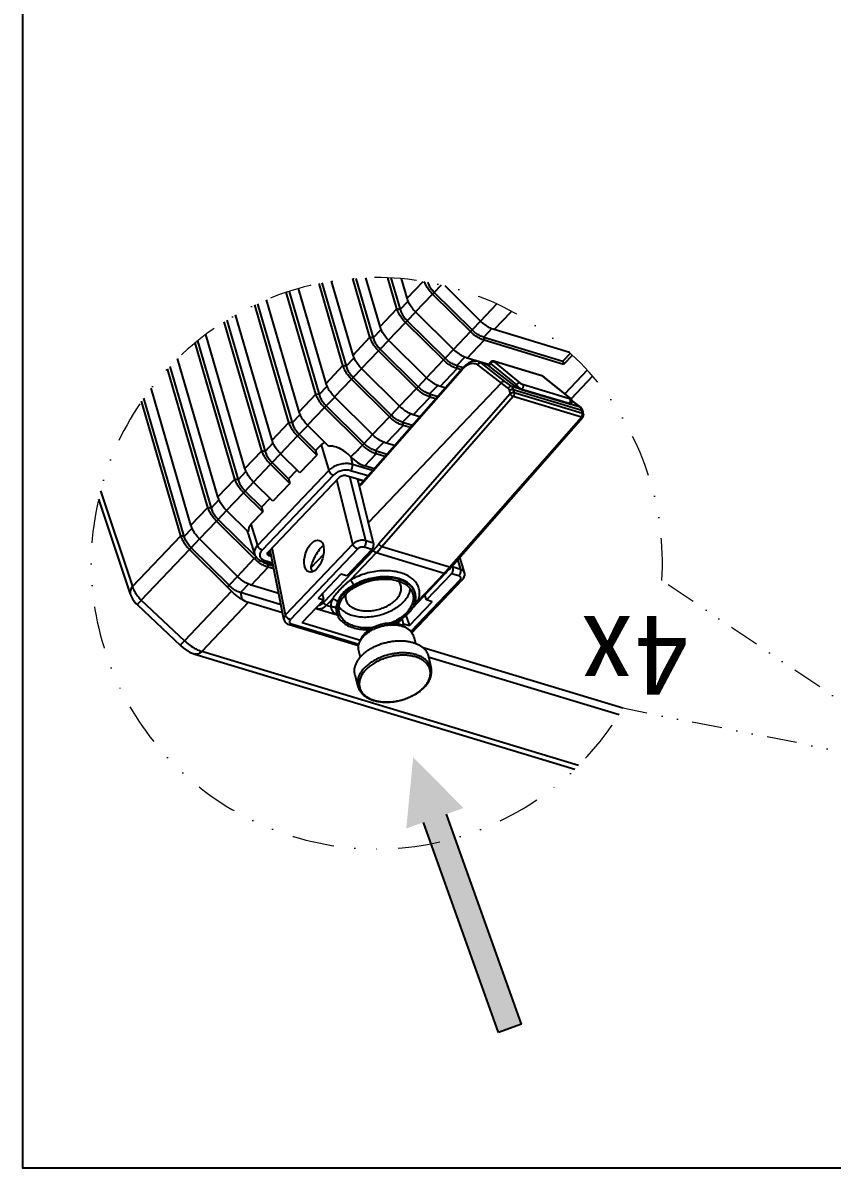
# Model space of a CAD drawing. Header units: millimetres. Extents: x 14343 to 15285, y -9166 to -7819.
# Drawn here: x 14343 to 14513.4, y -9166.3 to -8925.3 of the extents above; entities that cross this region are included whole.
import ezdxf

# ---------------------------------------------------------------- set-up
doc = ezdxf.new("R2010")
doc.units = ezdxf.units.MM
doc.linetypes.add('DIVIDE', pattern=[31.75, 12.7, -6.35, 0, -6.35, 0, -6.35])
doc.layers.add('hatch', color=56, linetype='Continuous', lineweight=9)
doc.styles.add('zeng', font='SIMHEI.TTF')

# ---------------------------------------------------------------- blocks, each defined once
blk = doc.blocks.new('u9')
h = blk.add_hatch(color=14)
h.set_gradient(color1=(144, 0, 0), color2=(255, 158, 158), centered=1, one_color=1, tint=0.81, name='SPHERICAL')
h.paths.add_polyline_path([(390.247, 602.041), (386.622, 600.747), (370.833, 644.965), (365.998, 643.238), (381.788, 599.02), (378.163, 597.726), (388.785, 587.058)])
at = {"color": 7}
for p, q in [((365.998, 643.238), (370.833, 644.965)), ((370.833, 644.965), (386.622, 600.747)), ((365.998, 643.238), (381.788, 599.02))]:
    blk.add_line(p, q, dxfattribs=at)
at = {"color": 7, "linetype": 'Continuous'}
for p, q in [((353.982, 588.776), (433.321, 564.753)), ((434.764, 565.33), (354.773, 589.551)), ((344.639, 576.732), (386.714, 563.992)), ((385.602, 565.877), (345.433, 578.04)), ((401.097, 569.669), (400.412, 572.173)), ((385.576, 565.792), (385.003, 568.323)), ((400.32, 564.532), (399.96, 565.972)), ((423.471, 554.411), (433.321, 564.753)), ((388.678, 561.624), (388.318, 563.063)), ((399.695, 561.958), (400.061, 562.683)), ((412.145, 558.663), (399.903, 562.37)), ((414.434, 558.929), (400.266, 563.219)), ((414.915, 559.122), (400.335, 563.536)), ((427.056, 552.078), (436.979, 562.496)), ((446.054, 553.939), (436.979, 562.496)), ((446.866, 554.967), (437.792, 563.524)), ((389.053, 560.842), (378.384, 549.641)), ((389.264, 560.579), (378.917, 549.716)), ((389.589, 559.326), (384.795, 554.293)), ((390.79, 558.962), (389.589, 559.326)), ((390.353, 557.22), (389.589, 559.326)), ((390.439, 559.646), (389.776, 560.114)), ((390.79, 558.962), (391.101, 559.289)), ((390.79, 558.962), (391.078, 557.847)), ((392.144, 558.966), (390.971, 557.734)), ((392.382, 558.925), (391.724, 558.233)), ((400.472, 543.189), (414.665, 558.09)), ((401.468, 542.163), (415.661, 557.063)), ((404.819, 556.96), (404.695, 557.205)), ((409.005, 555.795), (404.758, 557.081)), ((412.145, 558.663), (407.586, 553.876)), ((415.661, 557.063), (418.485, 542.977)), ((416.011, 557.989), (418.928, 543.441)), ((388.957, 555.619), (381.968, 548.282)), ((405.812, 553.723), (407.059, 555.032)), ((407.059, 555.032), (406.131, 555.312)), ((409.295, 555.671), (409.001, 555.796)), ((423.471, 554.411), (416.292, 556.584)), ((416.623, 554.936), (425.137, 552.358)), ((385.996, 553.929), (380.728, 548.398)), ((387.77, 554.083), (382.288, 548.327)), ((384.795, 554.293), (385.996, 553.929)), ((385.996, 553.929), (386.313, 552.844)), ((397.148, 543.414), (407.65, 554.44)), ((403.993, 548.48), (408.787, 553.513)), ((408.787, 553.513), (407.586, 553.876)), ((407.586, 553.876), (407.864, 552.543)), ((417.105, 552.531), (422.896, 550.778)), ((423.424, 550.56), (425.137, 552.358)), ((425.137, 552.358), (424.891, 553.784)), ((446.054, 553.939), (435.908, 543.287)), ((455.053, 532.708), (448.359, 552.7)), ((396.557, 544.006), (402.039, 549.762)), ((422.896, 550.778), (419.335, 547.039)), ((425.786, 548.974), (427.562, 550.839)), ((427.562, 550.839), (427.935, 551.19)), ((427.562, 550.839), (435.538, 542.933)), ((427.935, 551.19), (435.908, 543.287)), ((447.887, 551.122), (437.711, 540.439)), ((454.629, 530.984), (447.887, 551.122)), ((377.985, 548.162), (378.961, 544.913)), ((378.775, 547.495), (380.377, 547.01)), ((378.775, 547.495), (379.401, 545.414)), ((379.148, 548.877), (380.728, 548.398)), ((381.157, 547.407), (380.788, 546.992)), ((382.288, 548.327), (396.557, 544.006)), ((397.524, 543.313), (402.792, 548.844)), ((402.792, 548.844), (403.993, 548.48)), ((418.133, 547.403), (419.335, 547.039)), ((425.806, 548.955), (422.245, 545.216)), ((425.806, 548.955), (433.782, 541.049)), ((380.788, 546.992), (353.044, 515.432)), ((381.106, 547.035), (353.362, 515.475)), ((380.377, 547.01), (380.486, 546.648)), ((381.106, 547.035), (395.377, 542.714)), ((407.667, 544.341), (410.374, 547.183)), ((419.448, 546.385), (418.266, 546.743)), ((420.478, 545.838), (418.316, 546.493)), ((419.997, 545.646), (418.388, 546.133)), ((419.274, 546.203), (419.448, 546.385)), ((419.448, 546.385), (419.335, 547.039)), ((421.873, 544.866), (422.245, 545.216)), ((421.873, 544.866), (429.849, 536.96)), ((422.245, 545.216), (430.221, 537.31)), ((367.743, 511.121), (395.377, 542.714)), ((397.524, 543.313), (399.104, 542.834)), ((419.289, 543.82), (404.27, 528.052)), ((405.59, 527.652), (420.609, 543.42)), ((406.57, 526.686), (421.589, 542.454)), ((418.659, 544.781), (419.058, 544.66)), ((419.058, 544.66), (419.249, 543.811)), ((422.942, 537.941), (421.589, 542.454)), ((423.567, 540.017), (422.185, 544.311)), ((435.538, 542.933), (433.762, 541.068)), ((435.538, 542.933), (435.912, 543.284)), ((368.352, 510.548), (395.987, 542.141)), ((397.13, 541.937), (398.731, 541.453)), ((397.13, 541.937), (400.454, 528.59)), ((398.731, 541.453), (402.097, 527.941)), ((401.468, 542.163), (404.835, 528.646)), ((433.782, 541.049), (430.221, 537.31)), ((437.041, 540.559), (435.348, 538.782)), ((437.041, 540.559), (437.713, 540.434)), ((437.041, 540.559), (445.528, 511.443)), ((437.711, 540.439), (445.976, 512.085)), ((370.261, 508.315), (398.199, 537.646)), ((420.478, 535.355), (422.942, 537.941)), ((423.515, 539.614), (428.093, 535.076)), ((435.585, 538.2), (432.024, 534.461)), ((435.585, 538.2), (443.989, 509.366)), ((420.478, 535.355), (424.532, 531.337)), ((420.71, 534.407), (420.478, 535.355)), ((429.849, 536.96), (428.073, 535.095)), ((429.849, 536.96), (430.221, 537.31)), ((414.789, 529.382), (418.351, 533.121)), ((418.351, 533.121), (422.404, 529.103)), ((418.946, 532.555), (420.71, 534.407)), ((420.71, 534.407), (424.16, 530.987)), ((428.093, 535.076), (424.532, 531.337)), ((431.352, 534.586), (429.659, 532.809)), ((431.352, 534.586), (432.024, 534.461)), ((440.043, 504.769), (431.352, 534.586)), ((432.024, 534.461), (440.528, 505.286)), ((424.16, 530.987), (422.384, 529.123)), ((424.16, 530.987), (424.532, 531.337)), ((429.896, 532.228), (426.334, 528.489)), ((429.896, 532.228), (438.388, 503.094)), ((399.726, 529.381), (378.421, 505.145)), ((399.764, 529.626), (378.453, 505.384)), ((402.901, 527.697), (399.225, 528.81)), ((399.33, 528.93), (400.454, 528.59)), ((399.721, 529.375), (400.147, 529.823)), ((399.764, 529.626), (400.107, 529.986)), ((413.257, 526.582), (415.021, 528.434)), ((414.789, 529.382), (418.843, 525.364)), ((415.021, 528.434), (414.789, 529.382)), ((415.021, 528.434), (418.471, 525.015)), ((422.404, 529.103), (418.843, 525.364)), ((425.663, 528.614), (423.97, 526.837)), ((425.663, 528.614), (426.334, 528.489)), ((434.186, 499.371), (425.663, 528.614)), ((426.334, 528.489), (434.7, 499.79)), ((398.995, 525.684), (396.579, 523.148)), ((397.006, 526.286), (398.995, 525.684)), ((397.344, 526.671), (401.574, 525.39)), ((398.342, 527.807), (401.962, 526.711)), ((408.194, 521.267), (406.57, 526.686)), ((409.1, 523.41), (412.662, 527.149)), ((412.662, 527.149), (416.715, 523.13)), ((424.207, 526.255), (420.645, 522.516)), ((424.207, 526.255), (432.438, 498.015)), ((396.692, 522.494), (394.307, 523.216)), ((394.737, 523.705), (396.579, 523.148)), ((396.692, 522.494), (396.579, 523.148)), ((401.9, 523.781), (401.574, 525.39)), ((409.1, 523.41), (413.154, 519.391)), ((409.332, 522.461), (409.1, 523.41)), ((416.715, 523.13), (413.154, 519.391)), ((418.471, 525.015), (416.695, 523.15)), ((418.471, 525.015), (418.843, 525.364)), ((394.451, 520.914), (390.89, 517.175)), ((392.739, 521.432), (394.451, 520.914)), ((394.979, 520.696), (396.692, 522.494)), ((397.341, 519.11), (399.117, 520.975)), ((399.117, 520.975), (399.489, 521.325)), ((399.117, 520.975), (407.093, 513.069)), ((399.489, 521.325), (407.465, 513.419)), ((406.588, 521.557), (411.026, 517.158)), ((408.194, 521.267), (409.332, 522.461)), ((409.332, 522.461), (412.782, 519.042)), ((419.974, 522.641), (418.281, 520.864)), ((419.974, 522.641), (420.645, 522.516)), ((428.026, 495.014), (419.974, 522.641)), ((420.645, 522.516), (428.564, 495.35)), ((397.361, 519.091), (393.8, 515.352)), ((397.361, 519.091), (405.337, 511.185)), ((412.782, 519.042), (411.006, 517.177)), ((412.782, 519.042), (413.154, 519.391)), ((418.518, 520.282), (414.956, 516.543)), ((418.518, 520.282), (426.199, 493.931)), ((391.003, 516.521), (388.964, 517.139)), ((389.29, 514.723), (391.003, 516.521)), ((389.394, 517.628), (390.89, 517.175)), ((391.003, 516.521), (390.89, 517.175)), ((411.026, 517.158), (407.465, 513.419)), ((414.285, 516.668), (412.592, 514.891)), ((414.285, 516.668), (414.956, 516.543)), ((421.601, 491.569), (414.285, 516.668)), ((414.956, 516.543), (422.16, 491.83)), ((352.907, 514.918), (353.04, 514.251)), ((353.04, 514.251), (353.136, 513.934)), ((353.151, 514.69), (367.531, 510.335)), ((353.151, 514.69), (353.284, 514.022)), ((353.284, 514.022), (367.701, 509.657)), ((353.362, 515.475), (367.743, 511.121)), ((388.762, 514.941), (385.201, 511.202)), ((387.396, 515.355), (388.762, 514.941)), ((391.652, 513.138), (393.428, 515.002)), ((393.428, 515.002), (393.8, 515.352)), ((393.428, 515.002), (401.404, 507.096)), ((393.8, 515.352), (401.776, 507.446)), ((412.829, 514.309), (409.267, 510.57)), ((412.829, 514.309), (419.701, 490.733)), ((350.997, 506.811), (355.532, 511.572)), ((354.85, 512.389), (353.5, 513.441)), ((353.637, 513.37), (353.502, 513.44)), ((353.637, 513.37), (368.085, 508.995)), ((353.637, 513.37), (354.984, 512.32)), ((354.85, 512.389), (354.857, 512.383)), ((354.857, 512.383), (354.984, 512.32)), ((354.857, 512.383), (355.3, 512.053)), ((354.984, 512.32), (355.301, 512.083)), ((355.482, 512.504), (355.685, 512.706)), ((355.588, 511.519), (361.221, 507.011)), ((355.725, 511.447), (361.357, 506.94)), ((365.745, 508.52), (355.832, 511.521)), ((365.964, 509.606), (355.895, 512.655)), ((355.961, 512.526), (356.046, 512.609)), ((365.874, 509.524), (355.961, 512.526)), ((384.051, 511.55), (385.201, 511.202)), ((385.314, 510.549), (385.201, 511.202)), ((391.672, 513.118), (388.111, 509.379)), ((391.672, 513.118), (399.648, 505.212)), ((405.337, 511.185), (401.776, 507.446)), ((407.093, 513.069), (405.317, 511.204)), ((407.093, 513.069), (407.465, 513.419)), ((352.136, 505.533), (356.864, 510.497)), ((365.874, 509.524), (365.955, 509.609)), ((366.995, 508.655), (367.286, 508.961)), ((372.903, 504.622), (367.292, 508.956)), ((367.701, 509.657), (367.531, 510.335)), ((369.542, 507.911), (368.085, 508.995)), ((368.522, 509.87), (368.352, 510.548)), ((370.261, 508.315), (368.796, 509.405)), ((383.073, 508.968), (379.512, 505.229)), ((382.053, 509.277), (383.073, 508.968)), ((383.601, 508.751), (385.314, 510.549)), ((385.314, 510.549), (383.621, 511.061)), ((385.962, 507.165), (387.739, 509.03)), ((387.739, 509.03), (388.111, 509.379)), ((387.739, 509.03), (395.715, 501.123)), ((388.111, 509.379), (396.087, 501.473)), ((408.596, 510.695), (406.903, 508.918)), ((408.596, 510.695), (409.267, 510.57)), ((414.929, 488.966), (408.596, 510.695)), ((409.267, 510.57), (415.509, 489.156)), ((361.22, 507.012), (361.318, 506.94)), ((361.221, 507.011), (361.22, 507.012)), ((361.837, 506.68), (361.951, 506.641)), ((361.886, 506.676), (371.614, 503.73)), ((361.886, 506.676), (361.951, 506.641)), ((361.951, 506.641), (371.679, 503.696)), ((371.732, 503.798), (366.271, 508.254)), ((372.456, 504.199), (366.995, 508.655)), ((374.498, 504.044), (369.542, 507.911)), ((375.215, 504.431), (370.252, 508.302)), ((385.983, 507.145), (382.422, 503.406)), ((385.983, 507.145), (393.959, 499.239)), ((401.404, 507.096), (399.628, 505.232)), ((401.404, 507.096), (401.776, 507.446)), ((407.14, 508.337), (403.578, 504.597)), ((407.14, 508.337), (412.96, 488.367)), ((355.248, 502.384), (357.094, 504.322)), ((357.094, 504.322), (373.823, 499.257)), ((357.263, 503.651), (357.094, 504.322)), ((372.456, 504.199), (372.863, 504.653)), ((372.471, 503.853), (373.039, 504.486)), ((372.916, 504.349), (377.384, 502.996)), ((372.949, 504.386), (375.077, 503.742)), ((373.039, 504.486), (374.498, 504.044)), ((373.039, 504.486), (373.049, 504.429)), ((377.912, 502.778), (379.625, 504.576)), ((379.625, 504.576), (378.263, 504.988)), ((378.709, 505.473), (379.512, 505.229)), ((379.625, 504.576), (379.512, 505.229)), ((399.648, 505.212), (396.087, 501.473)), ((402.906, 504.722), (401.214, 502.945)), ((402.906, 504.722), (403.578, 504.597)), ((408.02, 487.179), (402.906, 504.722)), ((403.578, 504.597), (408.62, 487.3)), ((355.676, 501.985), (357.263, 503.651)), ((355.857, 501.818), (371.695, 497.023)), ((373.936, 498.603), (357.263, 503.651)), ((371.614, 503.73), (371.679, 503.696)), ((377.384, 502.996), (373.823, 499.257)), ((380.273, 501.192), (382.05, 503.057)), ((382.05, 503.057), (382.422, 503.406)), ((382.05, 503.057), (390.026, 495.151)), ((382.422, 503.406), (390.398, 495.5)), ((395.715, 501.123), (396.087, 501.473)), ((401.451, 502.364), (397.889, 498.625)), ((401.451, 502.364), (405.983, 486.816)), ((373.936, 498.603), (373.823, 499.257)), ((380.294, 501.173), (376.732, 497.434)), ((380.294, 501.173), (388.27, 493.267)), ((393.959, 499.239), (390.398, 495.5)), ((395.715, 501.123), (393.939, 499.259)), ((371.695, 497.023), (368.134, 493.284)), ((372.223, 496.805), (373.936, 498.603)), ((374.584, 495.219), (376.361, 497.084)), ((376.361, 497.084), (376.732, 497.434)), ((376.361, 497.084), (384.337, 489.178)), ((376.732, 497.434), (384.709, 489.528)), ((397.217, 498.75), (395.525, 496.973)), ((397.217, 498.75), (397.889, 498.625)), ((400.87, 486.218), (397.217, 498.75)), ((397.889, 498.625), (401.491, 486.267)), ((374.605, 495.2), (371.19, 491.615)), ((374.605, 495.2), (382.072, 487.798)), ((390.026, 495.151), (388.25, 493.286)), ((390.026, 495.151), (390.398, 495.5)), ((395.762, 496.391), (392.2, 492.652)), ((395.762, 496.391), (398.761, 486.1)), ((388.27, 493.267), (384.709, 489.528)), ((391.528, 492.777), (389.836, 491)), ((391.528, 492.777), (392.2, 492.652)), ((393.466, 486.129), (391.528, 492.777)), ((392.2, 492.652), (394.11, 486.1)), ((384.337, 489.178), (384.709, 489.528)), ((390.073, 490.418), (386.678, 486.854)), ((390.073, 490.418), (391.28, 486.277)), ((384.337, 489.178), (382.846, 487.613))]:
    blk.add_line(p, q, dxfattribs=at)
for points in [[(437.792, 563.524), (437.212, 564.024), (435.863, 564.887), (434.761, 565.331)], [(416.011, 557.987), (415.953, 558.193), (415.79, 558.507), (415.547, 558.778), (415.229, 558.994), (414.915, 559.121)], [(448.36, 552.699), (447.909, 553.675), (447.195, 554.633), (446.866, 554.967)], [(378.384, 549.641), (378.183, 549.389), (378.014, 549.054), (377.934, 548.707), (377.941, 548.362), (377.985, 548.161)], [(381.968, 548.282), (381.6, 547.891), (381.157, 547.407)], [(353.136, 513.934), (353.342, 513.594), (353.5, 513.441)], [(355.481, 512.504), (355.383, 512.377), (355.32, 512.227), (355.299, 512.066), (355.318, 511.909), (355.373, 511.769), (355.449, 511.654), (355.53, 511.568), (355.589, 511.518)], [(361.318, 506.94), (361.441, 506.864), (361.569, 506.796), (361.701, 506.734), (361.837, 506.68)], [(371.679, 503.696), (371.779, 503.669), (371.884, 503.65), (371.983, 503.644), (372.09, 503.651), (372.206, 503.679), (372.326, 503.734), (372.437, 503.818), (372.471, 503.853)], [(375.076, 503.742), (375.757, 503.65), (376.438, 503.759), (377.139, 504.064), (377.842, 504.568), (378.421, 505.145)]]:
    blk.add_lwpolyline(points, dxfattribs=at)
for centre, radius, start, end in [((391.747, 567.189), 7.382, 135.36832, 136.39175), ((391.527, 567.575), 6.886, 136.39125, 137.4131), ((394.084, 573.09), 6.466, 316.32163, 322.04032), ((403.765, 554.372), 2.879, 68.08928, 69.64936), ((403.807, 554.478), 2.765, 67.88787, 68.07981), ((403.83, 554.536), 2.703, 66.99317, 67.89051), ((395.015, 551.748), 7.209, 136.32251, 141.91318), ((476.177, 599.848), 68.519, 224.20114, 225.24613), ((414.307, 517.859), 44.198, 136.74845, 138.69186), ((412.958, 519.114), 42.356, 136.39409, 136.73466), ((417.363, 540.481), 6.281, 54.97169, 59.80381), ((416.698, 539.75), 7.78, 53.53256, 58.15157), ((416.34, 539.265), 8.383, 45.22579, 53.53643), ((426.34, 515.649), 41.124, 136.4049, 138.84296), ((426.472, 515.494), 40.49, 136.40491, 138.84402), ((353.495, 515.036), 0.6, 138.68094, 191.34225), ((354.181, 514.028), 0.856, 215.48322, 220.7124), ((361.464, 507.315), 0.39, 231.29044, 235.29339), ((373.943, 509.348), 6.004, 316.87038, 318.68903)]:
    blk.add_arc(centre, radius, start, end, dxfattribs=at)
for centre, major_axis, ratio, start_param, end_param in [((424.318, 549.51), (-4.018, 4.471), 0.6168894, -1.0870555, -0.7945169), ((380.94, 547.627), (0.269, 0.963), 0.5650063, 0.8156144, 2.4125907), ((408.383, 545.092), (0.941, 3.372), 0.5650063, -0.7551819, -0.3941232), ((408.383, 545.092), (1.785, 3.107), 0.3070683, 3.8892618, 5.6112638), ((397.694, 542.554), (0.31, 0.951), 0.5327871, 0.8389168, 2.4358931), ((419.456, 540.759), (-3.717, 3.766), 0.5951018, 3.8752301, 4.0079342), ((419.241, 541.609), (-3.66, 3.708), 0.5951018, 3.159948, 3.6989258), ((399.768, 521.864), (-3.326, 3.465), 0.5968302, 4.6930385, 5.4674452), ((404.437, 524.991), (-3.717, 3.766), 0.5951018, 2.8613692, 3.159948), ((356.45, 512.239), (-0.971, 0.451), 0.173443, -0.8839926, 0.4507869), ((366.492, 509.198), (-0.956, 0.443), 0.1791821, 3.8085814, 5.3786925), ((376.122, 503.733), (-5.864, 4.579), 0.0772247, -0.0075996, 0.0193655), ((372.102, 504.864), (-0.947, 0.433), 0.1775373, 3.3909004, 3.7918467)]:
    blk.add_ellipse(centre, major_axis=major_axis, ratio=ratio, start_param=start_param, end_param=end_param, dxfattribs=at)
blk.add_ellipse((409.665, 544.704), major_axis=(1.083, 3.329), ratio=0.5327871, dxfattribs=at)
for points, start_tangent, end_tangent in [([(400.412, 572.173), (400.161, 572.817), (399.769, 573.417), (399.242, 573.959), (398.587, 574.431), (397.816, 574.82), (396.948, 575.119), (396.002, 575.321), (394.995, 575.425), (393.948, 575.429), (392.879, 575.334), (391.809, 575.143), (390.756, 574.86), (389.741, 574.489), (388.78, 574.037), (387.892, 573.512), (387.095, 572.924), (386.494, 572.375)], (-0.2638082, 0.9645752), (-0.7025218, -0.7116622)), ([(399.182, 569.113), (399.317, 569.293), (399.737, 569.985), (400.014, 570.687), (400.14, 571.385), (400.114, 572.064), (399.936, 572.711), (399.61, 573.313), (399.142, 573.856), (398.541, 574.331), (397.821, 574.727), (396.996, 575.037), (396.082, 575.254), (395.099, 575.373), (394.065, 575.393), (393.003, 575.313), (391.934, 575.134), (390.879, 574.861), (389.86, 574.498), (388.898, 574.053), (388.013, 573.535), (387.222, 572.955), (386.541, 572.325)], (0.6140828, 0.7892416), (-0.6896984, -0.7240967)), ([(386.402, 572.281), (385.863, 571.641), (385.44, 570.976), (385.14, 570.298), (384.967, 569.623), (384.923, 568.961), (385.003, 568.323)], (-0.6896984, -0.7240967), (0.2208385, -0.9753104)), ([(386.457, 572.235), (385.985, 571.657), (385.564, 570.965), (385.288, 570.263), (385.162, 569.565), (385.188, 568.886), (385.366, 568.239), (385.692, 567.637), (386.16, 567.094), (386.76, 566.619), (387.48, 566.223), (387.528, 566.201)], (-0.6766752, -0.7362817), (0.9131513, -0.4076209)), ([(399.077, 568.26), (399.633, 568.923), (400.06, 569.611), (400.351, 570.309), (400.5, 571.004), (400.504, 571.685), (400.412, 572.173)], (0.6896984, 0.7240967), (-0.2635394, 0.9646486)), ([(399.752, 565.728), (400.254, 566.318), (400.655, 566.928), (400.95, 567.548), (401.134, 568.17), (401.205, 568.785), (401.161, 569.384), (401.097, 569.669)], (0.6896984, 0.7240967), (-0.2638174, 0.9645726)), ([(385.003, 568.323), (385.085, 568.029), (385.368, 567.417), (385.789, 566.856), (386.338, 566.358), (387.007, 565.93), (387.782, 565.582), (388.649, 565.319), (389.592, 565.147), (390.594, 565.069), (391.635, 565.086), (392.696, 565.198), (393.758, 565.403), (394.8, 565.697), (395.804, 566.075), (396.751, 566.529), (397.622, 567.051), (398.403, 567.632), (399.077, 568.26)], (0.2207702, -0.9753258), (0.6896984, 0.7240967)), ([(387.528, 566.201), (388.305, 565.913), (389.219, 565.696), (390.203, 565.576), (391.236, 565.557), (392.298, 565.637), (393.368, 565.816), (394.423, 566.089), (395.441, 566.452), (396.403, 566.897), (397.289, 567.415), (398.08, 567.995), (398.761, 568.625)], (0.9131513, -0.4076209), (0.6896984, 0.7240967)), ([(399.752, 565.728), (399.157, 565.166), (398.477, 564.641), (397.722, 564.159), (396.904, 563.729), (396.034, 563.356), (395.125, 563.047), (394.19, 562.804), (393.242, 562.632), (392.297, 562.534), (391.366, 562.511), (390.465, 562.562), (389.606, 562.688), (388.801, 562.887), (388.063, 563.156), (387.402, 563.49), (386.828, 563.885), (386.349, 564.335), (385.972, 564.834), (385.703, 565.374), (385.576, 565.792)], (-0.6896984, -0.7240967), (-0.2209753, 0.9752794)), ([(400.061, 562.683), (400.091, 562.745), (400.304, 563.323), (400.387, 563.896), (400.339, 564.45), (400.32, 564.532)], (0.449676, 0.8931918), (-0.2427284, 0.9700943)), ([(433.321, 564.753), (433.998, 565.255), (434.661, 565.355), (434.761, 565.33)], (0.6896984, 0.7240967), (0.9533664, -0.3018153)), ([(436.979, 562.496), (435.815, 563.473), (434.569, 564.242), (433.321, 564.753)], (-0.7189527, 0.695059), (-0.9570971, 0.2897675)), ([(399.009, 561.005), (399.419, 561.501), (399.696, 561.958)], (0.6896984, 0.7240967), (0.4496319, 0.8932139)), ([(399.298, 561.625), (399.753, 562.175), (400.061, 562.683)], (0.6896984, 0.7240967), (0.449676, 0.8931918)), ([(436.979, 562.496), (437.504, 563.108), (437.77, 563.461), (437.751, 563.491)], (0.6627878, 0.7488073), (-0.6297212, 0.7768212)), ([(388.678, 561.624), (388.838, 561.182), (389.143, 560.701), (389.568, 560.273), (389.776, 560.114)], (0.2427284, -0.9700943), (0.8169794, -0.5766668)), ([(389.776, 560.114), (390.103, 559.907), (390.736, 559.613), (391.454, 559.396), (392.239, 559.261), (393.075, 559.211), (393.942, 559.248), (394.823, 559.37), (395.695, 559.575), (396.542, 559.858), (397.342, 560.214), (398.079, 560.633), (398.736, 561.107), (399.298, 561.625)], (0.8169794, -0.5766668), (0.6896984, 0.7240967)), ([(390.439, 559.646), (390.734, 559.46), (391.304, 559.195), (391.949, 558.999), (392.656, 558.878), (393.408, 558.833), (394.189, 558.866), (394.981, 558.976), (395.767, 559.161), (396.528, 559.416), (397.249, 559.736), (397.912, 560.113), (398.503, 560.539), (399.009, 561.005)], (0.8169669, -0.5766845), (0.6896984, 0.7240967)), ([(397.267, 559.767), (397.824, 559.808), (399.225, 559.794), (400.543, 559.604), (401.721, 559.247), (402.73, 558.732), (403.526, 558.082), (404.089, 557.312), (404.369, 556.574)], (0.9953201, 0.0966331), (0.2321946, -0.9726693)), ([(404.593, 557.407), (404.556, 557.478), (403.959, 558.294), (403.112, 558.987), (402.042, 559.533), (400.788, 559.913), (399.39, 560.114), (397.935, 560.131)], (-0.4496662, 0.8931967), (-0.9988463, -0.0480206)), ([(391.498, 558.112), (390.805, 557.624), (389.801, 556.726)], (-0.8402547, -0.5421919), (-0.6896984, -0.7240967)), ([(390.201, 556.605), (391.146, 557.45), (392.278, 558.201), (393.554, 558.83), (393.584, 558.842)], (0.6896984, 0.7240967), (0.9228464, 0.3851682)), ([(404.418, 555.364), (404.076, 555.777), (403.283, 556.425), (402.277, 556.938), (401.103, 557.294), (399.789, 557.483), (398.393, 557.498), (396.948, 557.338), (395.517, 557.01), (394.137, 556.523), (392.865, 555.895), (391.737, 555.147), (390.795, 554.305)], (-0.5784168, 0.8157414), (-0.6896984, -0.7240967)), ([(392.895, 558.882), (392.007, 558.421), (391.498, 558.112)], (-0.9056565, -0.4240122), (-0.8402547, -0.5421919)), ([(403.399, 552.609), (404.172, 553.577), (404.687, 554.582), (404.927, 555.59), (404.883, 556.566), (404.593, 557.407)], (0.6896984, 0.7240967), (-0.4496662, 0.8931967)), ([(405.007, 555.798), (404.969, 556.43), (404.833, 556.93), (404.819, 556.96)], (0.0015171, 0.9999988), (-0.447154, 0.894457)), ([(406.131, 555.312), (405.967, 555.922), (405.681, 556.434), (405.3, 556.797), (404.887, 557.024)], (-0.1709408, 0.9852813), (-0.9204394, 0.3908853)), ([(414.434, 558.929), (414.59, 559.059), (414.749, 559.126), (414.899, 559.126), (414.915, 559.121)], (0.6896984, 0.7240967), (0.9560266, -0.2932799)), ([(414.665, 558.09), (414.771, 558.228), (414.833, 558.373), (414.845, 558.515), (414.809, 558.648), (414.725, 558.765), (414.597, 558.86), (414.434, 558.929)], (0.689551, 0.7242371), (-0.9570299, 0.2899892)), ([(414.665, 558.09), (414.882, 557.999), (415.097, 557.861), (415.296, 557.685), (415.463, 557.484), (415.588, 557.272), (415.661, 557.063)], (0.9570884, -0.2897961), (0.2188596, -0.9757564)), ([(415.661, 557.063), (415.875, 557.337), (415.997, 557.622), (416.023, 557.905), (416.011, 557.988)], (0.6970639, 0.717009), (-0.1961976, 0.9805644)), ([(388.836, 555.387), (388.651, 555.178), (388.317, 554.785), (388.025, 554.422), (387.77, 554.083)], (-0.666621, -0.7453969), (-0.5868706, -0.8096807)), ([(388.427, 554.501), (388.274, 553.745), (388.258, 553.326)], (-0.2929819, -0.956118), (0.0226925, -0.9997425)), ([(389.341, 556.195), (389.028, 555.758), (388.513, 554.753), (388.427, 554.501)], (-0.6158413, -0.7878702), (-0.2929819, -0.956118)), ([(388.847, 552.696), (388.805, 552.879), (388.763, 553.8), (388.989, 554.747), (389.474, 555.694), (390.201, 556.605)], (-0.2537443, 0.9672713), (0.6896984, 0.7240967)), ([(403, 553.804), (402.98, 553.88), (402.678, 554.546), (402.163, 555.128), (401.457, 555.605), (400.587, 555.957), (399.585, 556.172), (398.49, 556.241), (397.345, 556.161), (396.193, 555.935), (395.079, 555.573), (394.045, 555.088), (393.132, 554.498), (392.374, 553.827)], (-0.2310844, 0.9729337), (-0.6896984, -0.7240967)), ([(404.369, 556.574), (404.395, 556.456), (404.437, 555.535), (404.212, 554.587), (403.727, 553.641), (402.999, 552.73)], (0.2321946, -0.9726693), (-0.6896984, -0.7240967)), ([(404.72, 554.373), (404.879, 554.852), (404.974, 555.328), (405.007, 555.798)], (0.3674491, 0.9300436), (0.0016013, 0.9999987)), ([(406.131, 555.313), (405.784, 555.308), (405.456, 555.396), (405.186, 555.567), (405.007, 555.798)], (-0.9888016, -0.1492363), (-0.4422194, 0.8969069)), ([(405.812, 553.723), (405.988, 554.256), (406.095, 554.788), (406.131, 555.312)], (0.3674491, 0.9300436), (0.0016013, 0.9999987)), ([(407.059, 555.032), (407.511, 555.433), (407.977, 555.705), (408.44, 555.837), (408.883, 555.825), (409.001, 555.796)], (0.6897402, 0.7240569), (0.957642, -0.2879616)), ([(407.059, 555.032), (407.248, 554.943), (407.426, 554.8), (407.567, 554.624), (407.65, 554.44)], (0.9570884, -0.2897962), (0.2651095, -0.9642183)), ([(407.65, 554.44), (408.034, 554.78), (408.431, 555.011), (408.753, 555.112)], (0.6897825, 0.7240167), (0.98256, 0.1859457)), ([(446.054, 553.939), (446.579, 554.551), (446.845, 554.904), (446.826, 554.934)], (0.6627876, 0.7488075), (-0.629614, 0.7769081)), ([(387.77, 554.083), (387.488, 553.022), (387.484, 551.987), (387.761, 551.01), (388.308, 550.119), (389.111, 549.343), (390.144, 548.703), (391.378, 548.219), (392.774, 547.907), (394.29, 547.774), (395.882, 547.826), (397.501, 548.061), (399.099, 548.47), (400.627, 549.044), (402.039, 549.762)], (-0.3674491, -0.9300436), (0.8629434, 0.5053006)), ([(387.77, 554.083), (388.083, 554.122), (388.335, 554.249), (388.429, 554.343)], (0.9998011, -0.0199451), (0.6266431, 0.7793064)), ([(388.258, 553.326), (388.318, 552.769), (388.644, 551.857), (389.241, 551.04), (390.088, 550.348), (391.158, 549.802), (392.412, 549.422), (393.81, 549.221), (395.302, 549.205), (396.839, 549.375), (398.367, 549.726), (399.835, 550.244), (401.193, 550.914), (402.395, 551.711), (403.399, 552.609)], (0.0226925, -0.9997425), (0.6896984, 0.7240967)), ([(388.261, 553.188), (388.312, 552.678), (388.63, 551.749), (389.227, 550.916), (390.081, 550.21), (391.165, 549.655), (392.438, 549.269), (393.858, 549.067), (395.374, 549.055), (396.934, 549.234), (398.484, 549.598), (399.969, 550.134), (401.338, 550.823)], (0.0225639, -0.9997454), (0.8629434, 0.5053006)), ([(402.999, 552.73), (402.054, 551.885), (400.922, 551.134), (399.646, 550.505), (398.261, 550.016), (396.826, 549.687), (395.377, 549.526), (393.975, 549.541), (392.657, 549.731), (391.479, 550.088), (390.47, 550.603), (389.674, 551.253), (389.111, 552.023), (388.847, 552.696)], (-0.6896984, -0.7240967), (-0.2537443, 0.9672713)), ([(390.795, 554.305), (390.07, 553.397), (389.587, 552.453), (389.378, 551.64)], (-0.6896984, -0.7240967), (-0.1365803, -0.990629)), ([(392.374, 553.827), (391.8, 553.1), (391.433, 552.345), (391.286, 551.591), (391.358, 550.895)], (-0.6896984, -0.7240967), (0.2528373, -0.9675088)), ([(401.338, 550.823), (401.667, 551.015), (401.968, 551.195), (402.254, 551.374), (402.529, 551.556), (402.792, 551.745), (403.041, 551.942), (403.277, 552.149), (403.498, 552.368)], (0.8629507, 0.5052881), (0.6897006, 0.7240947)), ([(403.004, 552.728), (403.06, 553.156), (403, 553.804)], (0.2104339, 0.9776081), (-0.2310844, 0.9729337)), ([(403.498, 552.368), (403.877, 552.815), (404.17, 553.247), (404.399, 553.656), (404.578, 554.033), (404.72, 554.373)], (0.689526, 0.7242609), (0.3674434, 0.9300459)), ([(404.12, 551.651), (404.562, 552.135), (404.942, 552.584), (405.271, 552.998), (405.558, 553.378), (405.812, 553.723)], (0.6896147, 0.7241765), (0.5868683, 0.8096824)), ([(405.812, 553.723), (405.476, 553.775), (405.158, 553.914), (404.895, 554.122), (404.72, 554.373)], (-0.9998011, 0.0199452), (-0.4227061, 0.9062668)), ([(424.891, 553.784), (425.644, 553.296), (426.372, 552.723), (427.056, 552.078)], (0.8652099, -0.5014098), (0.6973128, -0.7167669)), ([(425.137, 552.358), (425.967, 552.016), (426.793, 551.498), (427.562, 550.839)], (0.9570884, -0.2897962), (0.7102197, -0.7039801)), ([(447.887, 551.122), (447.481, 552.078), (446.856, 553.038), (446.054, 553.939)], (-0.2937745, 0.9558747), (-0.7168283, 0.6972497)), ([(447.887, 551.122), (448.347, 551.893), (448.377, 552.641), (448.359, 552.699)], (0.6631161, 0.7485166), (-0.3229922, 0.9464016)), ([(378.917, 549.716), (378.713, 549.753), (378.538, 549.733), (378.402, 549.658), (378.384, 549.641)], (-0.9570884, 0.2897961), (-0.6867784, -0.7268669)), ([(378.917, 549.716), (378.811, 549.577), (378.75, 549.433), (378.737, 549.291), (378.773, 549.158), (378.857, 549.041), (378.985, 548.945), (379.148, 548.877)], (-0.689551, -0.7242371), (0.9570299, -0.2899892)), ([(391.358, 550.895), (391.366, 550.867), (391.668, 550.201), (391.854, 549.951)], (0.2528373, -0.9675088), (0.6430122, -0.7658559)), ([(402.039, 549.762), (401.839, 549.957), (401.64, 550.221), (401.466, 550.521), (401.338, 550.823)], (-0.7850892, 0.6193827), (-0.3241447, 0.9460075)), ([(402.039, 549.762), (402.33, 550.004), (402.601, 550.233), (402.865, 550.46), (403.125, 550.69), (403.381, 550.923), (403.632, 551.161), (403.879, 551.403), (404.12, 551.651)], (0.7701661, 0.6378434), (0.6896996, 0.7240956)), ([(422.896, 550.778), (423.893, 550.367)], (0.9570884, -0.2897962), (0.8875007, -0.4608064)), ([(423.893, 550.367), (424.884, 549.746), (425.806, 548.955)], (0.8875007, -0.4608064), (0.7102197, -0.7039801)), ([(377.985, 548.161), (378.029, 548.049), (378.196, 547.817), (378.449, 547.629), (378.775, 547.495)], (0.2887617, -0.957401), (0.9600275, -0.2799056)), ([(379.148, 548.877), (379.005, 548.693), (378.886, 548.468), (378.798, 548.218), (378.749, 547.96), (378.741, 547.714), (378.775, 547.495)], (-0.6896984, -0.7240967), (0.2651034, -0.96422)), ([(382.288, 548.327), (382.115, 548.348), (381.985, 548.298), (381.968, 548.282)], (-0.9570884, 0.2897962), (-0.6791711, -0.73398)), ([(381.106, 547.035), (380.935, 547.057), (380.809, 547.012), (380.788, 546.991)], (-0.9567211, 0.2910065), (-0.645731, -0.763565)), ([(419.335, 547.039), (420.331, 546.628), (420.804, 546.359)], (0.9570884, -0.2897962), (0.8497942, -0.5271146)), ([(419.448, 546.385), (420.278, 546.043), (420.521, 545.909)], (0.9570884, -0.2897962), (0.8646512, -0.5023727)), ([(419.997, 545.646), (420.297, 545.84), (420.477, 545.834)], (0.6896984, 0.7240967), (0.9642298, -0.2650677)), ([(420.312, 545.526), (419.997, 545.646)], (-0.9043687, 0.426752), (-0.9570884, 0.2897962)), ([(421.055, 544.728), (420.689, 545.283), (420.312, 545.526)], (-0.264357, 0.9644249), (-0.9043687, 0.426752)), ([(421.281, 545.467), (420.478, 545.838)], (-0.8332048, 0.5529645), (-0.9570884, 0.2897962)), ([(422.185, 544.311), (421.855, 544.938), (421.281, 545.467)], (-0.3062761, 0.9519427), (-0.8332048, 0.5529645)), ([(395.377, 542.714), (395.568, 542.627), (395.75, 542.488), (395.897, 542.318), (395.987, 542.141)], (0.9574537, -0.2885869), (0.3107462, -0.9504929)), ([(396.557, 544.006), (396.746, 543.918), (396.924, 543.775), (397.065, 543.598), (397.148, 543.414)], (0.9570884, -0.2897962), (0.2651095, -0.9642183)), ([(399.104, 542.834), (398.961, 542.65), (398.842, 542.425), (398.754, 542.175), (398.705, 541.918), (398.697, 541.671), (398.731, 541.453)], (-0.6896984, -0.7240968), (0.2651033, -0.96422)), ([(399.104, 542.834), (399.295, 542.795), (399.507, 542.788), (399.726, 542.813), (399.943, 542.87), (400.147, 542.954), (400.326, 543.063), (400.472, 543.189)], (0.9571458, -0.2896065), (0.6898483, 0.723954)), ([(400.472, 543.189), (400.689, 543.099), (400.905, 542.96), (401.103, 542.785), (401.27, 542.583), (401.395, 542.371), (401.468, 542.162)], (0.9570884, -0.2897962), (0.2188597, -0.9757563)), ([(419.058, 544.66), (419.321, 544.521), (419.457, 544.314), (419.462, 544.293)], (0.9570884, -0.2897962), (0.2056982, -0.9786155)), ([(419.446, 544.068), (419.289, 543.82)], (-0.3132678, -0.9496648), (-0.6896984, -0.7240967)), ([(419.462, 544.293), (419.446, 544.068)], (0.2056982, -0.9786155), (-0.3132678, -0.9496648)), ([(420.609, 543.42), (421.023, 544.07), (421.055, 544.728)], (0.6896984, 0.7240967), (-0.264357, 0.9644249)), ([(420.609, 543.42), (421.021, 543.207), (421.378, 542.856), (421.589, 542.454)], (0.9570884, -0.2897962), (0.2870722, -0.9579089)), ([(421.589, 542.454), (422.088, 543.171), (422.252, 543.904), (422.184, 544.311)], (0.6896984, 0.7240967), (-0.3042317, 0.9525981)), ([(435.538, 542.933), (436.2, 542.175), (436.711, 541.366), (437.041, 540.559)], (0.7102197, -0.7039801), (0.2798342, -0.9600483)), ([(437.711, 540.439), (437.317, 541.406), (436.704, 542.375), (435.908, 543.287)], (-0.2798342, 0.9600483), (-0.7102197, 0.7039801)), ([(398.731, 541.453), (399.117, 541.371), (399.539, 541.354), (399.979, 541.403), (400.412, 541.516), (400.818, 541.686), (401.176, 541.905), (401.468, 542.163)], (0.9541047, -0.2994731), (0.6823198, 0.7310538)), ([(433.782, 541.049), (434.576, 540.139), (435.19, 539.168)], (0.7102197, -0.7039801), (0.4618304, -0.8869683)), ([(435.19, 539.168), (435.586, 538.2)], (0.4618304, -0.8869683), (0.2798342, -0.9600483)), ([(431.352, 534.586), (431.022, 535.393), (430.511, 536.202), (429.849, 536.96)], (-0.2798342, 0.9600483), (-0.7102197, 0.7039801)), ([(430.221, 537.31), (431.015, 536.4), (431.629, 535.429), (432.024, 534.461)], (0.7102197, -0.7039801), (0.2798342, -0.9600483)), ([(428.093, 535.076), (428.887, 534.166), (429.501, 533.196)], (0.7102197, -0.7039801), (0.4618304, -0.8869683)), ([(429.501, 533.196), (429.896, 532.227)], (0.4618304, -0.8869683), (0.2798342, -0.9600483)), ([(425.663, 528.614), (425.333, 529.42), (424.822, 530.229), (424.16, 530.987)], (-0.2798342, 0.9600483), (-0.7102197, 0.7039801)), ([(424.532, 531.337), (425.326, 530.427), (425.94, 529.457), (426.335, 528.488)], (0.7102197, -0.7039801), (0.2798342, -0.9600483)), ([(399.726, 529.381), (399.77, 529.47)], (0.6479147, 0.7617129), (0.2348064, 0.9720422)), ([(399.77, 529.47), (399.764, 529.626)], (0.2348064, 0.9720422), (-0.2417133, 0.9703477)), ([(404.27, 528.052), (403.991, 527.842), (403.633, 527.701), (403.251, 527.65), (402.901, 527.697)], (-0.6896984, -0.7240967), (-0.9570884, 0.2897962)), ([(422.404, 529.103), (423.198, 528.193), (423.812, 527.223)], (0.7102197, -0.7039801), (0.4618304, -0.8869683)), ([(401.962, 526.711), (401.71, 526.326), (401.569, 525.845), (401.574, 525.39)], (-0.6896984, -0.7240967), (0.1985145, -0.9800979)), ([(401.574, 525.39), (402.578, 525.224), (403.687, 525.287), (404.792, 525.573), (405.786, 526.056), (406.57, 526.686)], (0.9570884, -0.2897962), (0.6896984, 0.7240967)), ([(401.962, 526.711), (402.88, 526.586), (403.903, 526.721), (404.859, 527.099), (405.59, 527.652)], (0.9570884, -0.2897962), (0.6896984, 0.7240967)), ([(405.59, 527.652), (406.002, 527.439), (406.358, 527.088), (406.57, 526.686)], (0.9570884, -0.2897962), (0.2870722, -0.9579089)), ([(423.812, 527.223), (424.207, 526.255)], (0.4618304, -0.8869683), (0.2798342, -0.9600483)), ([(396.579, 523.148), (397.575, 522.737), (398.566, 522.116), (399.489, 521.325)], (0.9570884, -0.2897962), (0.7102197, -0.7039801)), ([(401.9, 523.782), (401.072, 522.987), (400.28, 522.156), (399.489, 521.325)], (-0.6896984, -0.7240967), (-0.6896984, -0.7240967)), ([(401.9, 523.782), (403.123, 522.716), (404.357, 521.998), (405.533, 521.614), (406.588, 521.557)], (0.6888756, -0.7248796), (0.9942492, 0.1070909)), ([(416.715, 523.13), (417.509, 522.22), (418.123, 521.25)], (0.7102197, -0.7039801), (0.4618304, -0.8869683)), ([(419.974, 522.641), (419.644, 523.448), (419.132, 524.256), (418.471, 525.015)], (-0.2798342, 0.9600483), (-0.7102197, 0.7039801)), ([(418.843, 525.364), (419.637, 524.454), (420.251, 523.484), (420.646, 522.516)], (0.7102197, -0.7039801), (0.2798342, -0.9600483)), ([(394.451, 520.914), (395.448, 520.503)], (0.9570884, -0.2897962), (0.8875007, -0.4608064)), ([(396.692, 522.494), (397.522, 522.152), (398.348, 521.634), (399.117, 520.975)], (0.9570884, -0.2897962), (0.7102197, -0.7039801)), ([(418.123, 521.25), (418.518, 520.282)], (0.4618304, -0.8869683), (0.2798342, -0.9600483)), ([(395.448, 520.503), (396.439, 519.882), (397.361, 519.091)], (0.8875007, -0.4608064), (0.7102197, -0.7039801)), ([(414.285, 516.668), (413.955, 517.475), (413.443, 518.283), (412.782, 519.042)], (-0.2798342, 0.9600483), (-0.7102197, 0.7039801)), ([(413.154, 519.391), (413.948, 518.481), (414.562, 517.511), (414.957, 516.543)], (0.7102197, -0.7039801), (0.2798342, -0.9600483)), ([(390.89, 517.175), (391.886, 516.764), (392.877, 516.143), (393.8, 515.352)], (0.9570884, -0.2897962), (0.7102197, -0.7039801)), ([(391.003, 516.521), (391.833, 516.179), (392.659, 515.661), (393.428, 515.002)], (0.9570884, -0.2897962), (0.7102197, -0.7039801)), ([(411.026, 517.158), (411.82, 516.248), (412.434, 515.277)], (0.7102197, -0.7039801), (0.4618304, -0.8869683)), ([(353.151, 514.69), (353.02, 514.754), (352.934, 514.847), (352.907, 514.918)], (-0.9506329, 0.3103177), (-0.2007838, 0.9796356)), ([(353.284, 514.022), (353.126, 514.109), (353.044, 514.235), (353.04, 514.251)], (-0.950633, 0.3103176), (-0.1890959, 0.9819586)), ([(353.362, 515.475), (353.225, 515.499), (353.111, 515.479), (353.044, 515.432)], (-0.9567211, 0.2910065), (-0.667481, -0.7446268)), ([(353.362, 515.475), (353.27, 515.343), (353.197, 515.185), (353.151, 515.012), (353.135, 514.842), (353.151, 514.69)], (-0.659315, -0.7518668), (0.2201909, -0.9754568)), ([(353.284, 514.022), (353.365, 513.751), (353.485, 513.531)], (0.2038357, -0.9790051), (0.5811049, -0.8138287)), ([(388.762, 514.941), (389.759, 514.53)], (0.9570884, -0.2897962), (0.8875007, -0.4608064)), ([(389.759, 514.53), (390.75, 513.909), (391.672, 513.118)], (0.8875007, -0.4608064), (0.7102197, -0.7039801)), ([(412.434, 515.277), (412.829, 514.309)], (0.4618304, -0.8869683), (0.2798342, -0.9600483)), ([(353.533, 513.47), (353.637, 513.37)], (0.6528998, -0.7574443), (0.7905486, -0.6123993)), ([(355.961, 512.526), (355.815, 512.562), (355.685, 512.573), (355.578, 512.558), (355.497, 512.517), (355.482, 512.504)], (-0.9543811, 0.2985913), (-0.7073376, -0.7068758)), ([(355.725, 511.447), (355.608, 511.504), (355.589, 511.518)], (-0.9577479, 0.2876091), (-0.7817031, 0.6236507)), ([(355.832, 511.521), (355.774, 511.537), (355.727, 511.545), (355.691, 511.546), (355.668, 511.54), (355.66, 511.527), (355.667, 511.506), (355.689, 511.479), (355.725, 511.447)], (-0.9571031, 0.2897476), (0.7807192, -0.6248821)), ([(355.832, 511.521), (355.769, 511.597), (355.728, 511.705), (355.71, 511.837), (355.718, 511.985), (355.749, 512.138), (355.803, 512.286), (355.875, 512.418), (355.961, 512.526)], (-0.7778146, 0.6284938), (0.6999197, 0.7142215)), ([(367.531, 510.335), (367.515, 510.488), (367.531, 510.658), (367.577, 510.83), (367.65, 510.989), (367.743, 511.121)], (-0.2201909, 0.9754568), (0.659315, 0.7518668)), ([(367.743, 511.121), (367.893, 511.057), (368.043, 510.958), (368.179, 510.831), (368.285, 510.69), (368.352, 510.548)], (0.9574537, -0.2885869), (0.3107462, -0.9504929)), ([(385.201, 511.202), (386.197, 510.791), (387.188, 510.17), (388.111, 509.379)], (0.9570884, -0.2897962), (0.7102197, -0.7039801)), ([(405.337, 511.185), (406.131, 510.275), (406.745, 509.305)], (0.7102197, -0.7039801), (0.4618304, -0.8869683)), ([(408.596, 510.695), (408.266, 511.502), (407.754, 512.311), (407.093, 513.069)], (-0.2798342, 0.9600483), (-0.7102197, 0.7039801)), ([(407.465, 513.419), (408.259, 512.509), (408.873, 511.538), (409.268, 510.57)], (0.7102197, -0.7039801), (0.2798342, -0.9600483)), ([(365.745, 508.52), (365.683, 508.595), (365.641, 508.703), (365.623, 508.835), (365.631, 508.983), (365.662, 509.137), (365.716, 509.284), (365.789, 509.417), (365.874, 509.524)], (-0.7778144, 0.6284941), (0.6999193, 0.7142219)), ([(366.995, 508.655), (366.917, 508.785), (366.81, 508.919), (366.679, 509.051), (366.53, 509.177), (366.369, 509.29), (366.202, 509.388), (366.035, 509.467), (365.874, 509.524)], (-0.4456696, 0.8951975), (-0.959699, 0.2810299)), ([(367.531, 510.335), (367.692, 510.311), (367.874, 510.323), (368.057, 510.37), (368.221, 510.448), (368.352, 510.548)], (0.9632456, -0.2686223), (0.7054757, 0.7087342)), ([(367.701, 509.657), (367.909, 509.633), (368.138, 509.665), (368.353, 509.748), (368.522, 509.87)], (0.9632456, -0.2686223), (0.7054757, 0.7087342)), ([(368.085, 508.995), (367.922, 509.16), (367.793, 509.383), (367.701, 509.657)], (-0.8002429, 0.599676), (-0.2363429, 0.9716697)), ([(368.085, 508.995), (368.286, 508.983), (368.492, 509.057), (368.671, 509.205), (368.796, 509.405)], (0.9586572, -0.2845635), (0.3845316, 0.9231118)), ([(368.796, 509.405), (368.68, 509.521), (368.588, 509.678), (368.522, 509.87)], (-0.8020839, 0.5972114), (-0.2431978, 0.9699767)), ([(383.073, 508.968), (384.069, 508.557)], (0.9570884, -0.2897962), (0.8875007, -0.4608064)), ([(385.314, 510.549), (386.144, 510.206), (386.97, 509.689), (387.739, 509.03)], (0.9570884, -0.2897962), (0.7102197, -0.7039801)), ([(406.745, 509.305), (407.14, 508.336)], (0.4618304, -0.8869683), (0.2798342, -0.9600483)), ([(361.357, 506.94), (361.243, 506.995)], (-0.9577479, 0.2876091), (-0.8220833, 0.5693672)), ([(361.357, 506.94), (361.405, 506.905), (361.463, 506.868), (361.529, 506.829), (361.601, 506.792), (361.676, 506.757), (361.75, 506.725), (361.821, 506.697), (361.886, 506.676)], (0.780783, -0.6248023), (0.9570718, -0.2898509)), ([(366.271, 508.254), (366.224, 508.289), (366.166, 508.327), (366.1, 508.365), (366.029, 508.403), (365.954, 508.439), (365.881, 508.471), (365.81, 508.498), (365.745, 508.52)], (-0.7748188, 0.6321833), (-0.9570709, 0.289854)), ([(366.271, 508.254), (366.405, 508.234), (366.547, 508.254), (366.686, 508.31), (366.813, 508.4), (366.918, 508.518), (366.995, 508.655)], (0.9564313, -0.2919575), (0.3921235, 0.9199126)), ([(370.252, 508.302), (370.125, 508.108), (369.946, 507.966), (369.741, 507.897), (369.542, 507.911)], (-0.4052452, -0.914208), (-0.9570884, 0.2897962)), ([(384.069, 508.557), (385.061, 507.936), (385.983, 507.145)], (0.8875007, -0.4608064), (0.7102197, -0.7039801)), ([(402.906, 504.722), (402.577, 505.529), (402.065, 506.338), (401.404, 507.096)], (-0.2798342, 0.9600483), (-0.7102197, 0.7039801)), ([(401.776, 507.446), (402.57, 506.536), (403.184, 505.566), (403.579, 504.597)], (0.7102197, -0.7039801), (0.2798342, -0.9600483)), ([(371.732, 503.798), (371.866, 503.779), (372.007, 503.798), (372.146, 503.855), (372.273, 503.945), (372.379, 504.062), (372.456, 504.199)], (0.9564313, -0.2919576), (0.3921234, 0.9199126)), ([(372.471, 503.853), (372.498, 503.894), (372.518, 503.979), (372.504, 504.082), (372.456, 504.199)], (0.666381, 0.7456114), (-0.4633438, 0.8861786)), ([(373.048, 504.429), (373.047, 504.427), (372.978, 504.417)], (-0.4361349, -0.8998813), (-0.9909701, 0.134083)), ([(374.498, 504.044), (374.7, 504.028), (374.907, 504.096), (375.088, 504.237), (375.215, 504.431)], (0.9555369, -0.2948716), (0.4053964, 0.914141)), ([(375.076, 503.742), (375.009, 503.764), (374.498, 504.044)], (-0.9571595, 0.2895613), (-0.7892404, 0.6140843)), ([(378.325, 505.243), (377.897, 504.834), (377.32, 504.425), (376.744, 504.175), (376.188, 504.092), (375.672, 504.179), (375.215, 504.431)], (-0.6838004, -0.7296691), (-0.7885537, 0.6149659)), ([(378.42, 505.146), (378.463, 505.232), (378.453, 505.384)], (0.6451316, 0.7640715), (-0.2651619, 0.9642039)), ([(379.512, 505.229), (380.508, 504.818), (381.499, 504.197), (382.422, 503.406)], (0.9570884, -0.2897962), (0.7102197, -0.7039801)), ([(379.625, 504.576), (380.455, 504.233), (381.281, 503.716), (382.05, 503.057)], (0.9570884, -0.2897962), (0.7102197, -0.7039801)), ([(399.648, 505.212), (400.442, 504.302), (401.056, 503.332)], (0.7102197, -0.7039801), (0.4618304, -0.8869683)), ([(371.614, 503.73), (371.672, 503.715)], (0.9571024, -0.28975), (0.9739874, -0.2266021)), ([(371.672, 503.715), (371.72, 503.706)], (0.9739874, -0.2266021), (0.9932007, -0.1164144)), ([(371.72, 503.706), (371.757, 503.704), (371.781, 503.71), (371.79, 503.722), (371.785, 503.742), (371.765, 503.768), (371.732, 503.798)], (0.9932007, -0.1164144), (-0.7747514, 0.632266)), ([(377.384, 502.996), (378.38, 502.585)], (0.9570884, -0.2897962), (0.8875007, -0.4608064)), ([(378.38, 502.585), (379.372, 501.964), (380.294, 501.173)], (0.8875007, -0.4608064), (0.7102197, -0.7039801)), ([(396.087, 501.473), (396.881, 500.563), (397.495, 499.593), (397.89, 498.625)], (0.7102197, -0.7039801), (0.2798342, -0.9600483)), ([(401.056, 503.332), (401.451, 502.364)], (0.4618304, -0.8869683), (0.2798342, -0.9600483)), ([(373.823, 499.257), (374.819, 498.846), (375.81, 498.225), (376.732, 497.434)], (0.9570884, -0.2897962), (0.7102197, -0.7039801)), ([(393.959, 499.239), (394.753, 498.329), (395.367, 497.359)], (0.7102197, -0.7039801), (0.4618304, -0.8869683)), ([(397.217, 498.75), (396.888, 499.557), (396.376, 500.365), (395.715, 501.123)], (-0.2798342, 0.9600483), (-0.7102197, 0.7039801)), ([(371.695, 497.023), (372.691, 496.612)], (0.9570884, -0.2897962), (0.8875007, -0.4608064)), ([(372.691, 496.612), (373.683, 495.991), (374.605, 495.2)], (0.8875007, -0.4608064), (0.7102197, -0.7039801)), ([(373.936, 498.603), (374.766, 498.261), (375.592, 497.743), (376.361, 497.084)], (0.9570884, -0.2897962), (0.7102197, -0.7039801)), ([(395.367, 497.359), (395.762, 496.391)], (0.4618304, -0.8869683), (0.2798342, -0.9600483)), ([(391.528, 492.777), (391.199, 493.584), (390.687, 494.392), (390.026, 495.151)], (-0.2798342, 0.9600483), (-0.7102197, 0.7039801)), ([(390.398, 495.5), (391.192, 494.59), (391.806, 493.62), (392.201, 492.652)], (0.7102197, -0.7039801), (0.2798342, -0.9600483)), ([(388.27, 493.267), (389.064, 492.357), (389.678, 491.386)], (0.7102197, -0.7039801), (0.4618304, -0.8869683)), ([(389.678, 491.386), (390.073, 490.418)], (0.4618304, -0.8869683), (0.2798342, -0.9600483))]:
    blk.add_spline(points, degree=3, dxfattribs=dict(at, start_tangent=start_tangent, end_tangent=end_tangent))
for points, knots in [([(384.709, 489.528), (384.995, 489.244), (385.514, 488.651), (386.088, 487.756), (386.355, 487.152), (386.444, 486.893)], [0, 0, 0, 0, 0.60377, 1.1779831, 1.5887687, 1.5887687, 1.5887687, 1.5887687]), ([(385.773, 487.01), (385.701, 487.216), (385.481, 487.71), (385.008, 488.447), (384.575, 488.942), (384.337, 489.178)], [0.1079755, 0.1079755, 0.1079755, 0.1079755, 0.4357223, 0.9142333, 1.4173749, 1.4173749, 1.4173749, 1.4173749])]:
    blk.add_open_spline(points, degree=3, knots=knots, dxfattribs=at)
at = {"layer": 'Defpoints', "color": 2}
blk.add_lwpolyline([(0, 673.52), (470.981, 673.52), (470.981, 0), (0, 0)], close=True, dxfattribs=at)
at = {"layer": 'hatch', "color": 4, "linetype": 'DIVIDE', "ltscale": 0.5}
for q in [(344.639, 576.732), (336.418, 549.826)]:
    blk.add_line((276.497, 590.192), q, dxfattribs=at)
at = {"layer": 'hatch', "color": 4, "linetype": 'DIVIDE', "ltscale": 0.7}
blk.add_arc((396.446, 546.193), 60.138, 176.53634, 149.48148, dxfattribs=at)
at = {"color": 6, "style": 'zeng'}
blk.add_text('4x', height=17, dxfattribs=at).set_placement((330.683, 557.331))

msp = doc.modelspace()

# ---------------------------------------------------------------- block references
at = {"rotation": 180}
msp.add_blockref('u9', (14813.95, -8492.81), dxfattribs=at)

doc.saveas('drawing.dxf')
